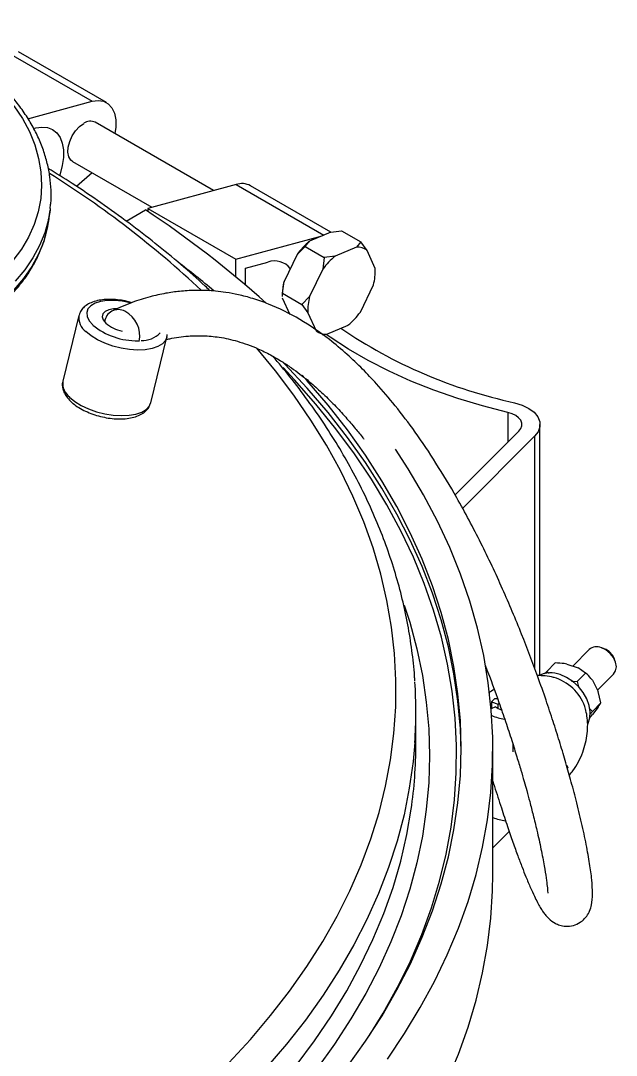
# Model space of a CAD drawing. Header units: millimetres. Extents: x 118006 to 124636, y -130611 to -125922.
# Drawn here: x 122703.3 to 122808.6, y -127533.2 to -127350.5 of the extents above; entities that cross this region are included whole.
import ezdxf

# ---------------------------------------------------------------- set-up
doc = ezdxf.new("R2010")
doc.units = ezdxf.units.MM
doc.header["$LTSCALE"] = 13
doc.layers.add('几何体', color=7, linetype='Continuous')

msp = doc.modelspace()

# ---------------------------------------------------------------- linework, layer by layer
at = {"layer": '几何体'}
for p, q in [((122700.39, -127355.71), (122715.95, -127364.69)), ((122718.49, -127364.91), (122702.94, -127355.93)), ((122704.59, -127367.76), (122715.95, -127364.69)), ((122737.42, -127380.46), (122716.49, -127368.38)), ((122705.61, -127369.51), (122706, -127369.4)), ((122712.49, -127375.31), (122726.52, -127383.4)), ((122715.95, -127377.31), (122713.21, -127379.74)), ((122741.4, -127379.38), (122725.81, -127383.6)), ((122741.4, -127379.38), (122756.91, -127388.33)), ((122758.16, -127387.81), (122743.95, -127379.61)), ((122708.54, -127383.63), (122708.51, -127383.94)), ((122721.94, -127385.83), (122725.35, -127383.86)), ((122725.81, -127383.6), (122725.81, -127384.16)), ((122725.81, -127383.6), (122741.36, -127392.58)), ((122708.31, -127385.46), (122708.51, -127383.94)), ((122758.13, -127387.82), (122760.05, -127387.57)), ((122760.05, -127387.57), (122763.45, -127389.53)), ((122741.36, -127392.58), (122756.61, -127388.46)), ((122753.58, -127390.31), (122754.37, -127389.41)), ((122758.13, -127387.82), (122754.37, -127389.41)), ((122752.18, -127391.72), (122753.58, -127390.31)), ((122753.58, -127390.31), (122756.97, -127392.27)), ((122762.65, -127390.43), (122758.89, -127392.02)), ((122763.45, -127389.53), (122762.65, -127390.43)), ((122764.53, -127391.01), (122763.45, -127389.53)), ((122765.98, -127394.22), (122764.53, -127391.01)), ((122741.36, -127395.72), (122741.36, -127392.58)), ((122752.18, -127391.72), (122749.86, -127396.53)), ((122756.97, -127392.27), (122756.7, -127394.33)), ((122758.89, -127392.02), (122756.97, -127392.27)), ((122743.06, -127394.15), (122747.01, -127393.08)), ((122743.06, -127397.14), (122743.06, -127394.15)), ((122756.7, -127394.33), (122754.39, -127399.14)), ((122765.97, -127394.47), (122765.98, -127394.22)), ((122766, -127394.69), (122766, -127394.51)), ((122749.6, -127398.59), (122749.86, -127396.53)), ((122763.36, -127401.93), (122765.67, -127397.12)), ((122749.54, -127398.96), (122749.54, -127399.14)), ((122749.55, -127399.42), (122750.87, -127402.34)), ((122749.57, -127399.18), (122749.6, -127398.59)), ((122749.6, -127398.59), (122752.99, -127400.55)), ((122754.39, -127399.14), (122752.99, -127400.55)), ((122752.99, -127400.55), (122754.08, -127402.04)), ((122754.08, -127402.04), (122755.53, -127405.25)), ((122713.61, -127402.52), (122710.76, -127414.1)), ((122756.64, -127405.93), (122757.41, -127405.83)), ((122757.41, -127405.83), (122761.17, -127404.24)), ((122726.3, -127417.93), (122729.15, -127406.34)), ((122789.41, -127419.63), (122789.41, -127424.88)), ((122795.1, -127466), (122795.1, -127421.77)), ((122780.09, -127434.19), (122791.37, -127422.92)), ((122794.14, -127423.84), (122781.4, -127436.58)), ((122794.14, -127423.84), (122794.14, -127464.79)), ((122803.79, -127461.52), (122800.89, -127464.42)), ((122806.47, -127461.38), (122806.03, -127461.21)), ((122797.81, -127463.86), (122796.31, -127465.36)), ((122799.82, -127464.07), (122801.86, -127464.75)), ((122808.42, -127463.6), (122808.26, -127463.16)), ((122785.63, -127465.16), (122785.76, -127465.21)), ((122795.93, -127465.82), (122796.31, -127465.36)), ((122796.31, -127465.36), (122796.74, -127465.66)), ((122803.17, -127465.65), (122801.68, -127467.15)), ((122803.17, -127465.65), (122801.86, -127464.75)), ((122805.25, -127468.7), (122808.11, -127465.84)), ((122798, -127466.57), (122797.61, -127466.46)), ((122800.66, -127467.06), (122801.68, -127467.15)), ((122801.68, -127467.15), (122801.9, -127468.07)), ((122804.36, -127466.94), (122805.38, -127468.94)), ((122805.86, -127470.93), (122805.38, -127468.94)), ((122787.24, -127471.61), (122786.48, -127471.95)), ((122787.05, -127470.23), (122786.52, -127470.75)), ((122786.52, -127470.75), (122786.52, -127471.93)), ((122786.52, -127470.75), (122787.7, -127471.14)), ((122787.62, -127470.22), (122787.05, -127470.23)), ((122787.7, -127471.9), (122787.7, -127471.14)), ((122787.95, -127471.15), (122787.7, -127471.14)), ((122805.86, -127470.93), (122804.36, -127472.42)), ((122773.17, -127478.3), (122773.17, -127472.45)), ((122803.83, -127473.62), (122804.36, -127472.99)), ((122803.88, -127471.93), (122804.36, -127472.42)), ((122804.36, -127472.42), (122803.91, -127472.98)), ((122805.38, -127471.66), (122804.36, -127472.99)), ((122790.28, -127478.08), (122790.28, -127479.55)), ((122786.77, -127501.16), (122786.77, -127478.95)), ((122800, -127482.3), (122799.82, -127482)), ((122800, -127482.3), (122799.95, -127482.48)), ((122789.67, -127493.64), (122786.77, -127496.53))]:
    msp.add_line(p, q, dxfattribs=at)
at = {"layer": '几何体', "flags": 128}
for points in [[(122702.13, -127365.47), (122703.62, -127367.73), (122704.85, -127370.05), (122705.81, -127372.4), (122706.49, -127374.77), (122706.9, -127377.15), (122707.02, -127379.53), (122706.86, -127381.88), (122706.42, -127384.19), (122705.7, -127386.46), (122704.71, -127388.66), (122703.45, -127390.78), (122701.93, -127392.81)], [(122715.95, -127364.69), (122717.01, -127364.54), (122717.98, -127364.68), (122718.8, -127365.12), (122719.45, -127365.83), (122719.89, -127366.78), (122720.12, -127367.94), (122720.12, -127369.25), (122719.96, -127370.38)], [(122706, -127369.4), (122707.08, -127369.23), (122708.08, -127369.32), (122708.96, -127369.66), (122709.7, -127370.25), (122710.27, -127371.07), (122710.66, -127372.08), (122710.86, -127373.27), (122710.86, -127374.6), (122710.66, -127376.02), (122710.27, -127377.49), (122710.18, -127377.77)], [(122712.49, -127375.31), (122712.18, -127375.06), (122711.83, -127374.47), (122711.67, -127373.69), (122711.72, -127372.78), (122711.98, -127371.79), (122712.43, -127370.81), (122713.02, -127369.9), (122713.73, -127369.14), (122714.49, -127368.58)], [(122708.31, -127385.46), (122708.02, -127387.11), (122707.38, -127389.43), (122706.46, -127391.69), (122705.27, -127393.87), (122703.83, -127395.97), (122702.13, -127397.97)], [(122708.51, -127383.94), (122708.22, -127385.59), (122707.57, -127387.91), (122706.66, -127390.17), (122705.47, -127392.35), (122704.03, -127394.45), (122702.33, -127396.45)], [(122722.73, -127400.32), (122722.67, -127400.3), (122721.28, -127400.01), (122719.9, -127399.86), (122718.61, -127399.87), (122717.44, -127400.03), (122716.46, -127400.34), (122715.71, -127400.79), (122715.21, -127401.35), (122714.99, -127402), (122715.07, -127402.71), (122715.43, -127403.45), (122716.06, -127404.19)], [(122720.29, -127401.31), (122719.73, -127401.34), (122718.88, -127401.5), (122718.23, -127401.8), (122717.84, -127402.23), (122717.72, -127402.74), (122717.9, -127403.3), (122718.36, -127403.87)], [(122729.15, -127406.33), (122728.9, -127406.92), (122728.36, -127407.51), (122727.56, -127407.99), (122726.54, -127408.35), (122725.33, -127408.56), (122723.99, -127408.62), (122722.54, -127408.53), (122721.06, -127408.3), (122719.58, -127407.92), (122718.18, -127407.41), (122716.88, -127406.8), (122715.75, -127406.11), (122714.83, -127405.35)], [(122789.41, -127419.63), (122784.92, -127418.48), (122780.56, -127417.17), (122776.34, -127415.72), (122772.29, -127414.11), (122768.42, -127412.37), (122764.74, -127410.49), (122761.26, -127408.48), (122758.01, -127406.36), (122757.32, -127405.87)], [(122740.09, -127534.48), (122743.92, -127530.34), (122747.5, -127526.12), (122750.83, -127521.83), (122753.89, -127517.48), (122756.7, -127513.07), (122759.23, -127508.6), (122761.5, -127504.09), (122763.49, -127499.53), (122765.21, -127494.94), (122766.65, -127490.31), (122767.81, -127485.66), (122768.69, -127480.99), (122769.29, -127476.31), (122769.61, -127471.61), (122769.64, -127466.91), (122769.4, -127462.21), (122768.87, -127457.53), (122768.06, -127452.85), (122766.97, -127448.19), (122765.59, -127443.56), (122763.95, -127438.96), (122762.02, -127434.39), (122759.82, -127429.87), (122757.36, -127425.39), (122754.62, -127420.97), (122751.62, -127416.6), (122748.36, -127412.29), (122745.05, -127408.29)], [(122781.17, -127479.61), (122781.03, -127475.42), (122780.6, -127470.61), (122779.89, -127465.82), (122778.91, -127461.04), (122777.64, -127456.28), (122776.09, -127451.55), (122774.26, -127446.85), (122772.17, -127442.19), (122769.79, -127437.57), (122767.15, -127433.01), (122764.24, -127428.49), (122761.07, -127424.04), (122757.64, -127419.65), (122753.96, -127415.33), (122750.02, -127411.09), (122749.73, -127410.79)], [(122764.91, -127529.73), (122767.39, -127525.71), (122769.92, -127521.13), (122772.19, -127516.51), (122774.19, -127511.84), (122775.91, -127507.14), (122777.35, -127502.4), (122778.51, -127497.64), (122779.4, -127492.86), (122780, -127488.07), (122780.31, -127483.26), (122780.35, -127478.46), (122780.1, -127473.65), (122779.57, -127468.85), (122778.76, -127464.07), (122777.67, -127459.3), (122776.3, -127454.56), (122774.65, -127449.85), (122772.72, -127445.17), (122770.52, -127440.54), (122768.05, -127435.95), (122765.3, -127431.41), (122762.3, -127426.92), (122759.03, -127422.5), (122755.5, -127418.15), (122751.72, -127413.86), (122749.69, -127411.7)], [(122761.11, -127535.13), (122764.27, -127530.68), (122767.18, -127526.16), (122769.82, -127521.59), (122772.19, -127516.98), (122774.28, -127512.32), (122776.11, -127507.62), (122777.65, -127502.89), (122778.92, -127498.13), (122779.9, -127493.35), (122780.61, -127488.55), (122781.03, -127483.74), (122781.17, -127478.93), (122781.03, -127474.12), (122780.6, -127469.31), (122779.89, -127464.51), (122778.91, -127459.73), (122777.64, -127454.97), (122776.09, -127450.24), (122774.26, -127445.54), (122772.17, -127440.88), (122769.79, -127436.27), (122767.15, -127431.7), (122764.24, -127427.19), (122761.07, -127422.73), (122757.64, -127418.35), (122753.96, -127414.03), (122753.07, -127413.04)], [(122711.97, -127416.93), (122712.9, -127417.69), (122714.03, -127418.39), (122715.32, -127419), (122716.73, -127419.5), (122718.2, -127419.88), (122719.69, -127420.12), (122721.13, -127420.2), (122722.48, -127420.14), (122723.69, -127419.93), (122724.71, -127419.58), (122725.5, -127419.1), (122726.05, -127418.5), (122726.3, -127417.93)], [(122790.62, -127417.91), (122791.97, -127418.33), (122793.13, -127418.91), (122794.06, -127419.61), (122794.71, -127420.42), (122795.05, -127421.28), (122795.07, -127422.17), (122794.76, -127423.03), (122794.14, -127423.84)], [(122791.37, -127422.92), (122791.71, -127422.47), (122791.88, -127421.99), (122791.88, -127421.5), (122791.69, -127421.02), (122791.33, -127420.57), (122790.81, -127420.18), (122790.16, -127419.86), (122789.41, -127419.63)], [(122768.13, -127533.82), (122771.17, -127529.31), (122773.95, -127524.73), (122776.46, -127520.11), (122778.7, -127515.44), (122780.68, -127510.73), (122782.38, -127505.98), (122783.8, -127501.21), (122784.95, -127496.4), (122785.82, -127491.58), (122786.41, -127486.75), (122786.72, -127481.91), (122786.75, -127477.06), (122786.5, -127472.22), (122785.97, -127467.38), (122785.16, -127462.55), (122784.07, -127457.75), (122782.71, -127452.97), (122781.07, -127448.21), (122779.16, -127443.49), (122776.97, -127438.81), (122774.52, -127434.18), (122771.8, -127429.59), (122769.55, -127426.14)], [(122771.12, -127453.69), (122772.07, -127456.68), (122773.33, -127461.36), (122774.31, -127466.07), (122775.01, -127470.79), (122775.43, -127475.52), (122775.57, -127480.26), (122775.43, -127485), (122775.01, -127489.73), (122774.31, -127494.45), (122773.33, -127499.16), (122772.07, -127503.84), (122770.54, -127508.5), (122768.73, -127513.12), (122766.66, -127517.7), (122764.31, -127522.24), (122761.69, -127526.73), (122758.81, -127531.17), (122755.67, -127535.55)], [(122808.11, -127465.84), (122808.47, -127465.29), (122808.6, -127464.56), (122808.47, -127463.75), (122808.09, -127462.93), (122807.51, -127462.18), (122806.77, -127461.58), (122805.95, -127461.19)], [(122803.59, -127474.6), (122803.63, -127474.52), (122803.94, -127473.57), (122804, -127472.5), (122803.82, -127471.36), (122803.39, -127470.2), (122802.74, -127469.07), (122801.89, -127468.04), (122800.9, -127467.14), (122799.8, -127466.43), (122798.65, -127465.93)], [(122772.98, -127477.92), (122772.68, -127481.29), (122772.01, -127485.99), (122771.07, -127490.67), (122769.84, -127495.34), (122768.34, -127499.97), (122766.57, -127504.58), (122764.52, -127509.15), (122762.21, -127513.67), (122759.62, -127518.14), (122756.77, -127522.56), (122753.66, -127526.93), (122750.29, -127531.22), (122746.67, -127535.45), (122742.8, -127539.61), (122738.68, -127543.68), (122734.33, -127547.67), (122729.74, -127551.58), (122724.92, -127555.38), (122719.87, -127559.1), (122714.61, -127562.7), (122709.14, -127566.21), (122703.46, -127569.6)], [(122752.01, -127534.94), (122755.25, -127530.61), (122758.23, -127526.21), (122760.95, -127521.77), (122763.4, -127517.27), (122765.58, -127512.72), (122767.49, -127508.13), (122769.13, -127503.51), (122770.49, -127498.86), (122771.57, -127494.19), (122772.35, -127489.72)], [(122778.7, -127537.65), (122780.68, -127532.94), (122782.38, -127528.19), (122783.8, -127523.42), (122784.95, -127518.61), (122785.82, -127513.79), (122786.41, -127508.96), (122786.72, -127504.12), (122786.77, -127501.16)]]:
    msp.add_lwpolyline(points, dxfattribs=at)
at = {"layer": '几何体'}
for centre, radius, start, end in [((122715.66, -127370.19), 1.99, 65.381, 125.9294), ((122615.16, -127526.51), 175.84, 46.9314, 57.9796), ((122742.41, -127382.47), 3.25, 61.8156, 108.1249), ((122621.44, -127540.79), 188.22, 48.2715, 56.4892), ((122762.21, -127399.05), 12.42, 129.1501, 143.8828), ((122762.75, -127393.44), 3.02, 53.6993, 91.8067), ((122748.19, -127396.37), 3.5, 37.6466, 109.708), ((122766.74, -127401.66), 12.42, 129.1501, 143.8828), ((122622.17, -127536.41), 180.03, 50.1799, 52.772), ((122756.49, -127394.67), 9.5, 345.038, 2.6715), ((122759.53, -127399.06), 9.99, 165.3221, 179.4308), ((122763.57, -127401.59), 9.5, 165.038, 182.6715), ((122720.58, -127403.92), 2.45, 61.4019, 173.4969), ((122719.44, -127406.13), 4.93, 348.6078, 62.0168), ((122753.32, -127394.6), 12.42, 309.1501, 323.8828), ((122716.62, -127402.91), 3.03, 172.0036, 233.6869), ((122722.63, -127398.83), 6.61, 229.6881, 257.7285), ((122723.87, -127394.64), 12.34, 230.7503, 270.979), ((122724.7, -127402.33), 4.62, 268.5421, 315.1026), ((122757.31, -127402.82), 3.02, 233.6993, 271.8067), ((122808.97, -127332.54), 87.33, 235.812, 257.8667), ((122713.78, -127414.48), 3.04, 172.7829, 233.5962), ((122805.13, -127463.01), 2, 65.6833, 131.9065), ((122805.4, -127464.23), 3.05, 20.6226, 69.3712), ((122796.97, -127470.12), 4.52, 68.3021, 116.665), ((122693.77, -127472.45), 79.4, 356.0489, 3.767), ((122795.31, -127474.31), 8.19, 16.3105, 70.848), ((122789.68, -127468.27), 4.13, 233.82, 249.8402), ((122790.15, -127464.79), 9.1, 246.8257, 261.7007), ((122693.3, -127478.28), 79.87, 351.7637, 359.9858), ((122790.23, -127482.42), 9.4, 248.429, 262.5944)]:
    msp.add_arc(centre, radius, start, end, dxfattribs=at)
for points, knots in [([(122708.52, -127383.6), (122708.56, -127383.31), (122708.71, -127382.24), (122708.71, -127380.36), (122708.52, -127378), (122708.06, -127375.64), (122707.36, -127373.29), (122706.41, -127370.96), (122705.22, -127368.67), (122703.79, -127366.43), (122702.14, -127364.24), (122700.26, -127362.13), (122698.18, -127360.1), (122695.89, -127358.16), (122693.42, -127356.33), (122690.78, -127354.62), (122687.98, -127353.03), (122685.19, -127351.63), (122683.27, -127350.83), (122682.38, -127350.45)], [0, 0, 0, 0, 0.023091, 0.083365, 0.14366, 0.204095, 0.264764, 0.325725, 0.386999, 0.44857, 0.510396, 0.572426, 0.634601, 0.696873, 0.759198, 0.821546, 0.88389, 0.946218, 1, 1, 1, 1]), ([(122613.44, -127372.62), (122613.36, -127373.12), (122613.17, -127374.41), (122613.14, -127376.49), (122613.33, -127378.85), (122613.77, -127381.22), (122614.46, -127383.57), (122615.4, -127385.89), (122616.58, -127388.19), (122617.99, -127390.43), (122619.64, -127392.62), (122621.5, -127394.74), (122623.58, -127396.78), (122625.52, -127398.43), (122627.21, -127399.72), (122628.96, -127400.98), (122631.2, -127402.42), (122634, -127404.01), (122636.95, -127405.46), (122640.02, -127406.77), (122643.2, -127407.94), (122646.47, -127408.96), (122649.81, -127409.82), (122653.21, -127410.52), (122656.65, -127411.05), (122660.12, -127411.42), (122663.58, -127411.62), (122667.04, -127411.65), (122670.46, -127411.51), (122673.83, -127411.2), (122677.14, -127410.73), (122680.36, -127410.08), (122683.48, -127409.27), (122686.49, -127408.3), (122689.36, -127407.17), (122692.08, -127405.89), (122694.64, -127404.47), (122697.01, -127402.9), (122699.2, -127401.2), (122701.18, -127399.38), (122702.94, -127397.45), (122704.48, -127395.42), (122705.77, -127393.31), (122706.82, -127391.12), (122707.62, -127388.87), (122708.11, -127386.92), (122708.25, -127385.72), (122708.29, -127385.3)], [0, 0, 0, 0, 0.014822, 0.037333, 0.05985, 0.082417, 0.105071, 0.127833, 0.150712, 0.173702, 0.196789, 0.219952, 0.243171, 0.266426, 0.279457, 0.291828, 0.315116, 0.338399, 0.361676, 0.384946, 0.408207, 0.43146, 0.454707, 0.47795, 0.501191, 0.524431, 0.547675, 0.570923, 0.594178, 0.617443, 0.64072, 0.664009, 0.687313, 0.71063, 0.733959, 0.757296, 0.780631, 0.803951, 0.82724, 0.850478, 0.87364, 0.896705, 0.919654, 0.942477, 0.965178, 0.987779, 1, 1, 1, 1]), ([(122736.77, -127398.15), (122736.49, -127397.87), (122734.85, -127396.3), (122731.64, -127393.51), (122727.15, -127389.78), (122722.44, -127386.15), (122717.53, -127382.62), (122712.79, -127379.4), (122709.6, -127377.42), (122708.19, -127376.53)], [0, 0, 0, 0, 0.035041, 0.201386, 0.367817, 0.534312, 0.700853, 0.867425, 1, 1, 1, 1]), ([(122786.77, -127484.76), (122786.86, -127485.06), (122787.37, -127486.69), (122788.23, -127489.36), (122789.32, -127492.65), (122790.29, -127495.46), (122791.15, -127497.85), (122791.91, -127499.88), (122792.66, -127501.77), (122793.39, -127503.49), (122794.07, -127504.99), (122794.65, -127506.14), (122795.13, -127507.01), (122795.58, -127507.72), (122795.97, -127508.28), (122796.64, -127509.05), (122797.57, -127509.77), (122798.57, -127510.2), (122799.67, -127510.43), (122801.01, -127510.29), (122802.16, -127509.76), (122802.9, -127509.14), (122803.54, -127508.37), (122803.96, -127507.53), (122804.28, -127506.43), (122804.44, -127504.67), (122804.29, -127502.19), (122803.91, -127499.37), (122803.3, -127495.97), (122802.49, -127492.18), (122801.54, -127488.29), (122800.56, -127484.59), (122799.58, -127481.12), (122798.54, -127477.67), (122797.4, -127474.09), (122796.15, -127470.33), (122794.34, -127465.19), (122791.84, -127458.63), (122788.51, -127450.72), (122784.71, -127442.64), (122780.76, -127435.2), (122776.87, -127428.72), (122773.21, -127423.23), (122769.68, -127418.57), (122766.55, -127414.9), (122763.7, -127411.9), (122760.94, -127409.27), (122757.28, -127406.21), (122752.68, -127403.06), (122748.09, -127400.79), (122744.43, -127399.51), (122741.91, -127398.85), (122739.71, -127398.44), (122737.85, -127398.21), (122736.02, -127398.08), (122733.89, -127398.06), (122731.47, -127398.21), (122728.82, -127398.59), (122726.02, -127399.22), (122722.85, -127400.2), (122720.69, -127401.15), (122719.53, -127401.67)], [0, 0, 0, 0, 0.0064379, 0.0343049, 0.0592364, 0.0815254, 0.1014371, 0.1192111, 0.135062, 0.1543825, 0.1707611, 0.1845773, 0.1961415, 0.2057028, 0.2151654, 0.2245904, 0.2357772, 0.2420863, 0.248778, 0.2558571, 0.2624081, 0.2674641, 0.2712549, 0.2790866, 0.2902778, 0.3087759, 0.3274052, 0.3463618, 0.3656711, 0.3856268, 0.4050473, 0.4219532, 0.4369963, 0.452131, 0.4676079, 0.4842709, 0.5022257, 0.5352777, 0.5705619, 0.6069746, 0.644132, 0.6733471, 0.7002587, 0.7243658, 0.7457384, 0.7608674, 0.7772159, 0.7949374, 0.8233586, 0.8520375, 0.8663762, 0.8793144, 0.890533, 0.900017, 0.9078723, 0.9188139, 0.9330711, 0.946142, 0.9614694, 0.9793128, 1, 1, 1, 1]), ([(122723.04, -127400.27), (122722.74, -127400.18), (122721.99, -127399.96), (122720.76, -127399.76), (122719.39, -127399.65), (122718.07, -127399.68), (122716.85, -127399.87), (122715.78, -127400.21), (122714.9, -127400.68), (122714.24, -127401.27), (122713.8, -127401.88), (122713.7, -127402.31), (122713.66, -127402.48)], [0, 0, 0, 0, 0.073939, 0.18585, 0.298115, 0.41123, 0.525833, 0.642573, 0.748786, 0.847528, 0.940336, 1, 1, 1, 1]), ([(122729.05, -127406.76), (122729.25, -127406.71), (122729.98, -127406.52), (122731.28, -127406.31), (122732.81, -127406.14), (122734.24, -127406.07), (122736.05, -127406.08), (122738.49, -127406.3), (122741.74, -127407.01), (122744.79, -127408.13), (122747.42, -127409.41), (122749.39, -127410.57), (122751.12, -127411.71), (122752.77, -127412.92), (122754.55, -127414.34), (122756.59, -127416.15), (122758.71, -127418.23), (122760.69, -127420.37), (122762.36, -127422.34), (122763.44, -127423.63), (122763.93, -127424.29), (122763.99, -127424.37)], [0, 0, 0, 0, 0.018624, 0.066832, 0.116717, 0.154066, 0.191551, 0.271531, 0.359565, 0.457366, 0.518161, 0.572036, 0.61878, 0.660324, 0.709238, 0.768131, 0.835355, 0.896966, 0.950003, 0.994139, 1, 1, 1, 1]), ([(122729.14, -127406.32), (122729.15, -127406.27), (122729.21, -127406.13), (122729.2, -127405.97), (122729.2, -127405.86)], [0, 0, 0, 0, 0.328233, 1, 1, 1, 1]), ([(122772.97, -127467.02), (122772.96, -127466.75), (122772.88, -127464.96), (122772.49, -127461.65), (122771.79, -127457.11), (122770.81, -127452.58), (122769.58, -127448.07), (122768.11, -127443.59), (122766.39, -127439.14), (122764.42, -127434.72), (122762.2, -127430.34), (122759.74, -127426.01), (122757.04, -127421.72), (122754.1, -127417.49), (122751.07, -127413.48), (122748.91, -127410.92), (122747.9, -127409.73)], [0, 0, 0, 0, 0.013511, 0.089559, 0.165639, 0.241777, 0.317999, 0.394325, 0.470769, 0.547343, 0.62405, 0.700892, 0.777864, 0.854959, 0.932166, 1, 1, 1, 1]), ([(122710.79, -127414.12), (122710.76, -127414.21), (122710.64, -127414.57), (122710.69, -127415.24), (122710.92, -127416.06), (122711.39, -127416.88), (122711.87, -127417.39), (122712.13, -127417.66)], [0, 0, 0, 0, 0.07603, 0.293469, 0.510747, 0.740233, 1, 1, 1, 1]), ([(122712.13, -127417.66), (122712.28, -127417.8), (122712.72, -127418.2), (122713.59, -127418.8), (122714.77, -127419.43), (122716.05, -127419.95), (122717.41, -127420.36), (122718.8, -127420.64), (122720.17, -127420.78), (122721.5, -127420.78), (122722.76, -127420.64), (122723.9, -127420.33), (122724.85, -127419.87), (122725.57, -127419.29), (122726.06, -127418.66), (122726.19, -127418.19), (122726.25, -127417.98)], [0, 0, 0, 0, 0.041441, 0.11966, 0.197176, 0.273998, 0.350393, 0.426689, 0.503165, 0.580121, 0.657972, 0.73718, 0.817922, 0.886168, 0.94999, 1, 1, 1, 1]), ([(122785.41, -127464.26), (122785.45, -127464.39), (122786.33, -127466.57), (122787.53, -127469.91), (122789.02, -127474.22), (122790.09, -127477.46), (122790.97, -127480.29), (122791.69, -127482.68), (122792.27, -127484.67), (122792.79, -127486.54), (122793.33, -127488.53), (122793.94, -127490.88), (122794.63, -127493.72), (122795.31, -127496.8), (122795.85, -127499.68), (122796.2, -127501.88), (122796.38, -127503.38), (122796.48, -127504.16), (122796.46, -127504.53), (122796.51, -127504.45), (122796.52, -127504.45)], [0, 0, 0, 0, 0.007221, 0.128136, 0.194021, 0.259361, 0.316272, 0.364666, 0.404905, 0.438219, 0.478698, 0.529114, 0.588682, 0.666449, 0.744538, 0.815503, 0.880715, 0.941273, 0.996104, 1, 1, 1, 1]), ([(122799.82, -127464.07), (122799.68, -127464.04), (122799.02, -127463.93), (122798.34, -127463.89), (122797.81, -127463.86)], [0, 0, 0, 0, 0.217606, 1, 1, 1, 1]), ([(122797.63, -127466.47), (122797.59, -127466.45), (122797.07, -127466.3), (122796.07, -127466.13), (122795.1, -127466.12), (122794.64, -127466.11)], [0, 0, 0, 0, 0.043463, 0.549797, 1, 1, 1, 1]), ([(122804.36, -127466.94), (122804.28, -127466.83), (122803.91, -127466.34), (122803.5, -127465.96), (122803.17, -127465.65)], [0, 0, 0, 0, 0.217606, 1, 1, 1, 1]), ([(122787, -127468.56), (122786.69, -127468.74), (122786.37, -127468.94), (122786.09, -127469.19), (122786.08, -127469.2)], [0, 0, 0, 0, 0.9578677, 1, 1, 1, 1]), ([(122805.38, -127471.66), (122805.42, -127471.6), (122805.63, -127471.3), (122805.76, -127471.09), (122805.86, -127470.93)], [0, 0, 0, 0, 0.217606, 1, 1, 1, 1]), ([(122800.29, -127483.68), (122800.51, -127483.43), (122801.12, -127482.69), (122801.92, -127481.34), (122802.68, -127479.68), (122803.19, -127478), (122803.49, -127476.34), (122803.56, -127474.75), (122803.46, -127473.29), (122803.25, -127472.39), (122803.15, -127471.98)], [0, 0, 0, 0, 0.078154, 0.225946, 0.369759, 0.509199, 0.643752, 0.772766, 0.895449, 1, 1, 1, 1])]:
    msp.add_open_spline(points, degree=3, knots=knots, dxfattribs=at)

doc.saveas('drawing.dxf')
